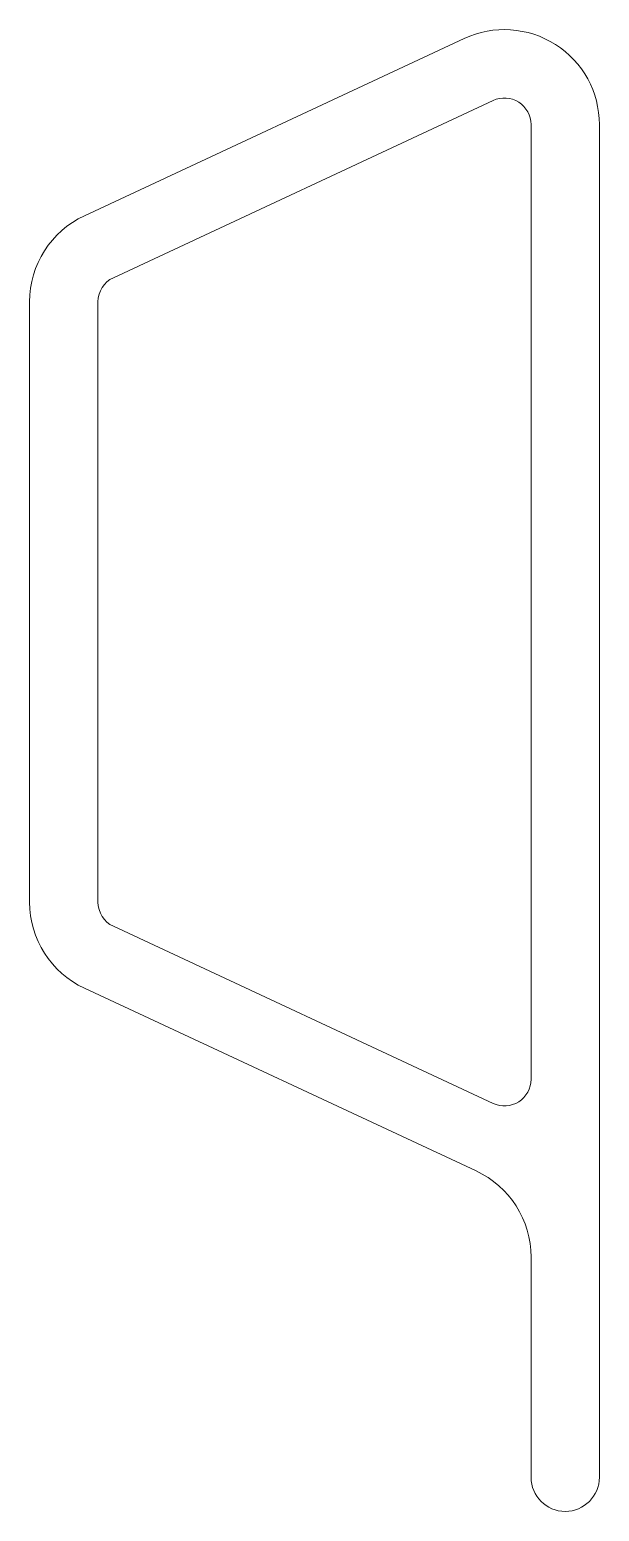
# Model space of a CAD drawing. Header units: millimetres. Extents: x -15 to 0, y -7.4 to 31.6.
import ezdxf

# ---------------------------------------------------------------- set-up
doc = ezdxf.new("R2010")
doc.units = ezdxf.units.MM
doc.layers.add('3', color=7, linetype='Continuous', true_color=0xffffff)

msp = doc.modelspace()

# ---------------------------------------------------------------- linework, layer by layer
at = {"layer": '3', "color": 254, "linetype": 'Continuous', "lineweight": 18}
for p, q in [((-3.556546, 31.31817), (-13.556546, 26.655094)), ((-2.795833, 29.686816), (-12.795833, 25.02374)), ((-1.8, 29.052401), (-1.8, 3.924214)), ((0, 29.052401), (0, -6.547599)), ((-15, 24.389324), (-15, 8.587291)), ((-13.2, 24.389324), (-13.2, 8.587291)), ((-12.795833, 7.952875), (-2.795833, 3.289798)), ((-13.556546, 6.321521), (-3.243454, 1.512448)), ((-1.8, -0.753322), (-1.8, -6.547599))]:
    msp.add_line(p, q, dxfattribs=at)
for centre, radius, start, end in [((-2.5, 29.052401), 2.5, 0, 115), ((-2.5, 29.052401), 0.7, 0, 115), ((-12.5, 24.389324), 2.5, 115, 180), ((-12.5, 24.389324), 0.7, 115, 180), ((-12.5, 8.587291), 2.5, 180, 245), ((-12.5, 8.587291), 0.7, 180, 245), ((-2.5, 3.924214), 0.7, 245, 0), ((-4.3, -0.753322), 2.5, 0, 65), ((-0.9, -6.547599), 0.9, 180, 0)]:
    msp.add_arc(centre, radius, start, end, dxfattribs=at)

doc.saveas('drawing.dxf')
